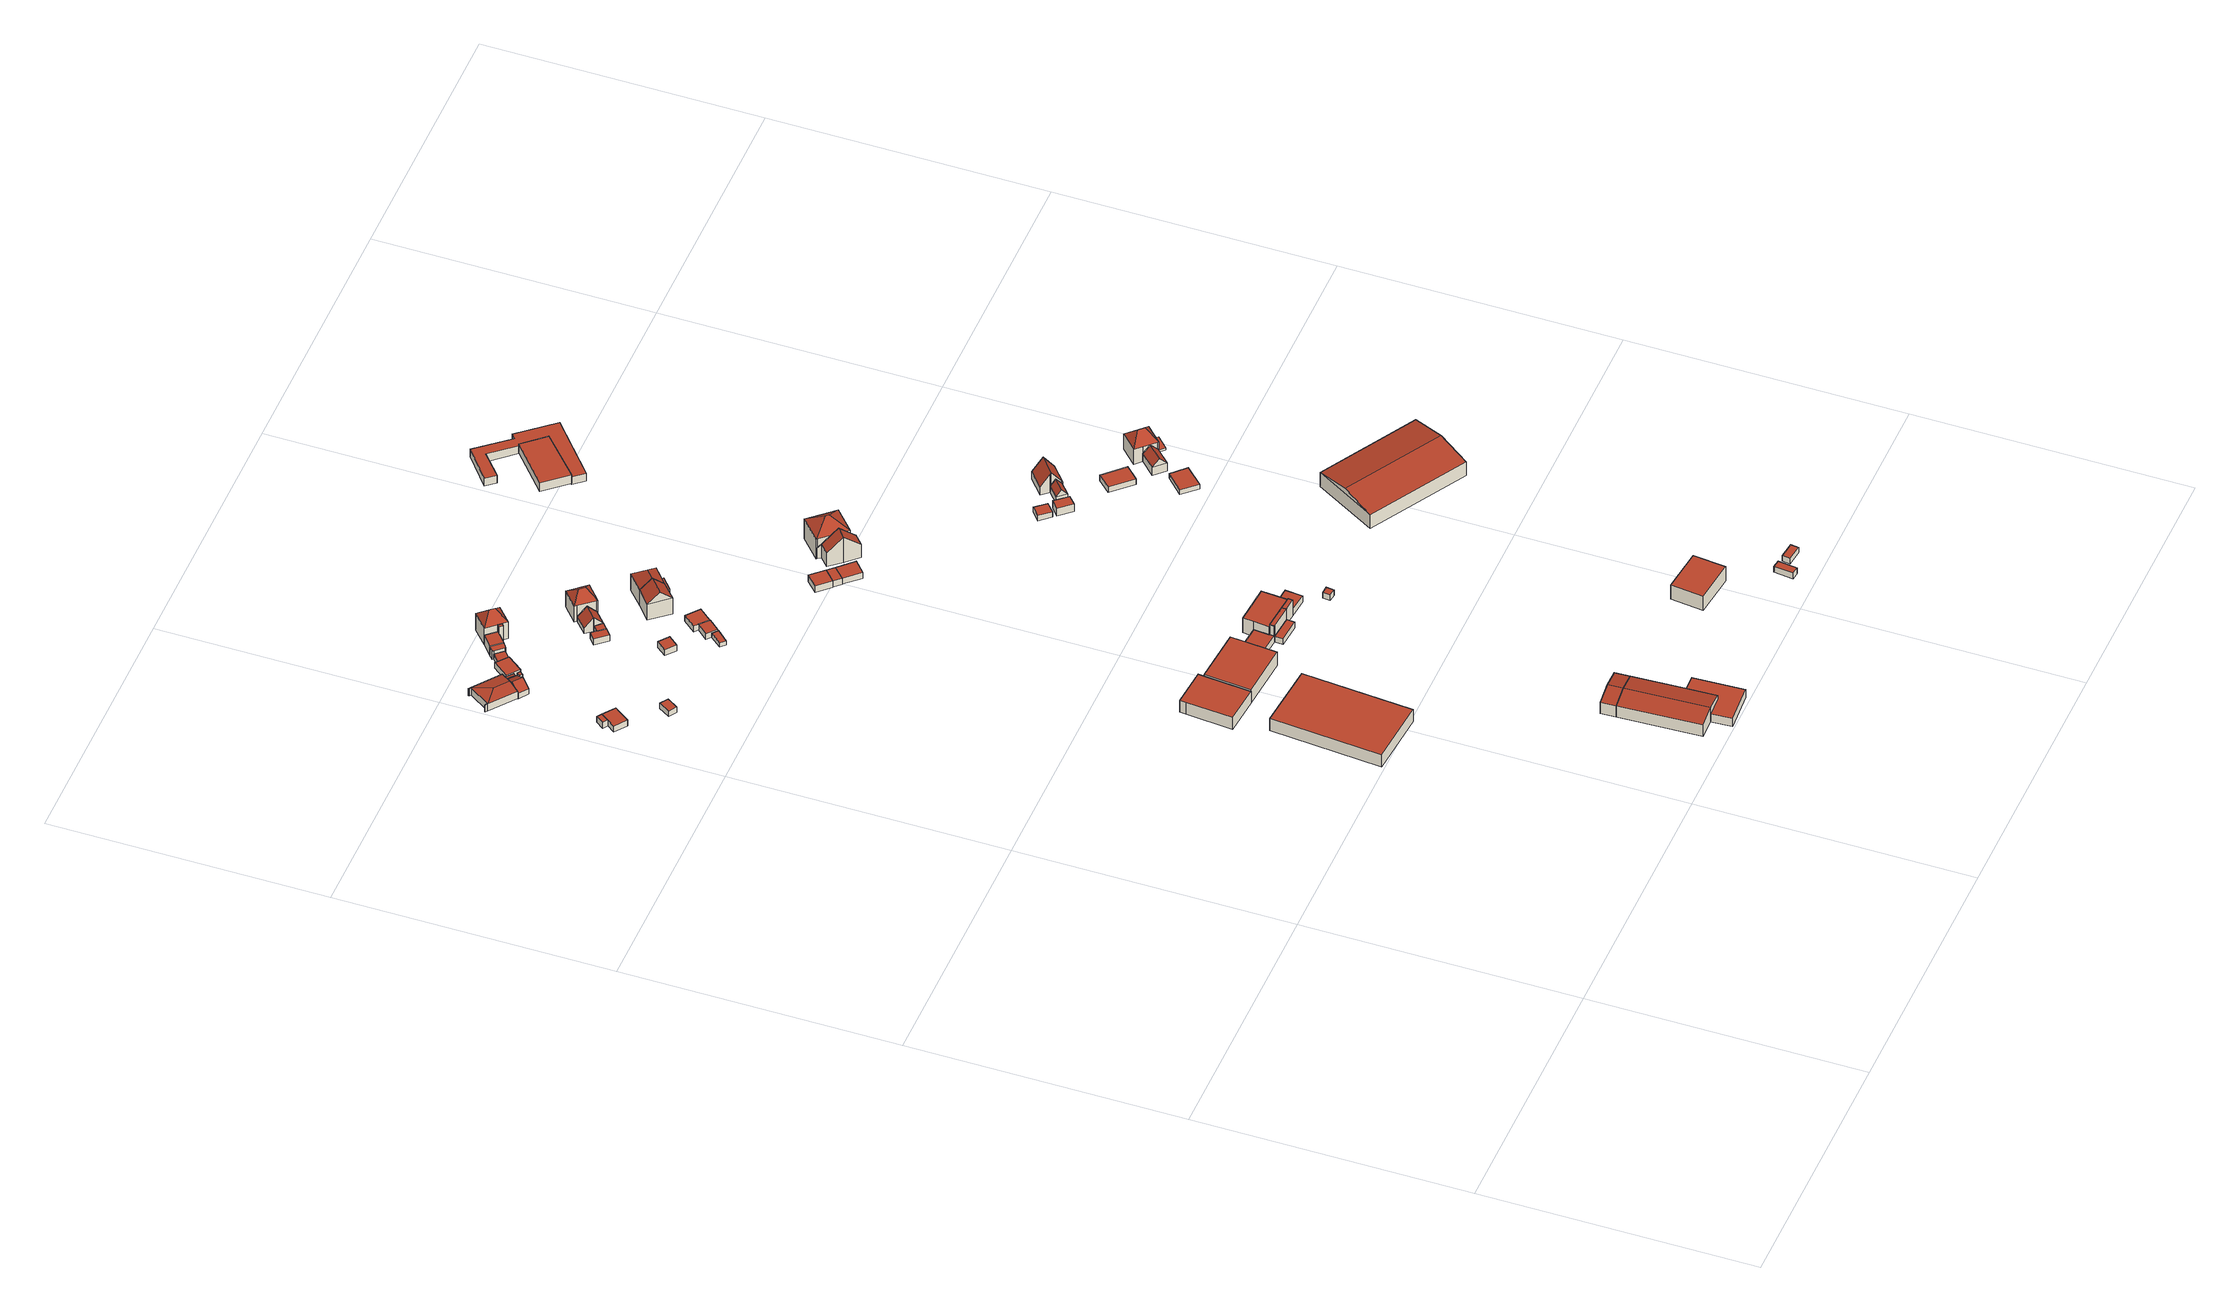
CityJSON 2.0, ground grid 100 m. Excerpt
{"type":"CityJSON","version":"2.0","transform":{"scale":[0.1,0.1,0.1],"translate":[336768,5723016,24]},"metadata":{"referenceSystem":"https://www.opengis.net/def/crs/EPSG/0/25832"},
"CityObjects":{
"building1":{"type":"Building","attributes":{"Geometrietyp2DReferenz":"3000","Gemeindeschluessel":"05170048","function":"51009_1610","roofType":"1000","measuredHeight":2.52},"geometry":[{"type":"Solid","lod":"2","boundaries":[[[[0,1,2,3]],[[4,5,1,0]],[[6,7,5,4]],[[3,2,7,6]],[[4,0,3,6]],[[1,5,7,2]]]],"semantics":{"surfaces":[{"type":"WallSurface"},{"type":"RoofSurface"},{"type":"GroundSurface"}],"values":[[0,0,0,0,1,2]]}}]},
"building2":{"type":"Building","attributes":{"Geometrietyp2DReferenz":"3000","Gemeindeschluessel":"05170048","function":"31001_2723","roofType":"1000","measuredHeight":2.48},"address":[{"country":"Germany","locality":"Wesel","thoroughfareNumber":"22","thoroughfareName":"Willy-Brandt-Straße"}],"geometry":[{"type":"Solid","lod":"2","boundaries":[[[[3,8,9,0]],[[10,11,8,3]],[[12,13,11,10]],[[14,15,13,12]],[[0,9,15,14]],[[12,10,3,0,14]],[[8,11,13,15,9]]]],"semantics":{"surfaces":[{"type":"WallSurface"},{"type":"RoofSurface"},{"type":"GroundSurface"}],"values":[[0,0,0,0,0,1,2]]}}]},
"building3":{"type":"Building","attributes":{"Geometrietyp2DReferenz":"3000","Gemeindeschluessel":"05170048","function":"31001_2723","roofType":"1000","measuredHeight":2.46},"address":[{"country":"Germany","locality":"Wesel","thoroughfareNumber":"22","thoroughfareName":"Willy-Brandt-Straße"}],"geometry":[{"type":"Solid","lod":"2","boundaries":[[[[16,17,18,19]],[[20,21,17,16]],[[22,23,21,20]],[[19,18,23,22]],[[20,16,19,22]],[[17,21,23,18]]]],"semantics":{"surfaces":[{"type":"WallSurface"},{"type":"RoofSurface"},{"type":"GroundSurface"}],"values":[[0,0,0,0,1,2]]}}]},
"building4":{"type":"Building","attributes":{"Geometrietyp2DReferenz":"3000","Gemeindeschluessel":"05170048","function":"31001_2010","roofType":"5000","measuredHeight":4.01},"geometry":[{"type":"Solid","lod":"2","boundaries":[[[[24,25,26,27]],[[28,29,25,24]],[[30,31,29,28]],[[32,33,31,30]],[[34,35,33,32]],[[36,37,35,34]],[[38,39,37,36]],[[40,41,39,38]],[[42,43,41,40]],[[44,45,43,42]],[[46,47,45,44]],[[48,49,47,46]],[[27,26,49,48]],[[36,34,32,30,28,50]],[[28,24,27,48,46,44,42,40,50]],[[40,38,36,50]],[[25,29,31,33,35,37,39,41,43,45,47,49,26]]]],"semantics":{"surfaces":[{"type":"WallSurface"},{"type":"RoofSurface"},{"type":"GroundSurface"}],"values":[[0,0,0,0,0,0,0,0,0,0,0,0,0,1,1,1,2]]}}]},
"building5":{"type":"Building","attributes":{"Geometrietyp2DReferenz":"3000","Gemeindeschluessel":"05170048","function":"31001_2100","roofType":"1000","measuredHeight":5.4},"address":[{"country":"Germany","locality":"Wesel","thoroughfareNumber":"10","thoroughfareName":"Emmelsumer Straße"}],"geometry":[{"type":"Solid","lod":"2","boundaries":[[[[51,52,53,54]],[[55,56,52,51]],[[57,58,56,55]],[[54,53,58,57]],[[55,51,54,57]],[[52,56,58,53]]]],"semantics":{"surfaces":[{"type":"WallSurface"},{"type":"RoofSurface"},{"type":"GroundSurface"}],"values":[[0,0,0,0,1,2]]}}]},
"building6":{"type":"Building","attributes":{"Gemeindeschluessel":"05170048","Geometrietyp2DReferenz":"3000","function":"31001_2100"},"address":[{"country":"Germany","locality":"Wesel","thoroughfareNumber":"18","thoroughfareName":"Willy-Brandt-Straße"}],"children":["building6-1","building6-2"]},
"building6-1":{"type":"BuildingPart","attributes":{"roofType":"3100","measuredHeight":4.44},"parents":["building6"],"geometry":[{"type":"Solid","lod":"2","boundaries":[[[[59,60,61,62]],[[63,64,60,59]],[[65,66,64,63]],[[67,68,66,65]],[[69,70,68,67]],[[71,72,70,69]],[[73,74,75,76]],[[77,78,74,73]],[[79,80,78,77]],[[62,61,80,79]],[[59,62,79,77,63]],[[73,76,71,69,67,65,63,77]],[[60,64,66,68,70,72,75,74,78,80,61]],[[71,76,75,72]]]],"semantics":{"surfaces":[{"type":"WallSurface"},{"type":"RoofSurface"},{"type":"GroundSurface"},{"type":"ClosureSurface"}],"values":[[0,0,0,0,0,0,0,0,0,0,1,1,2,3]]}}]},
"building6-2":{"type":"BuildingPart","attributes":{"roofType":"1000","measuredHeight":3.75},"address":[{"country":"Germany","locality":"Wesel","thoroughfareNumber":"18","thoroughfareName":"Willy-Brandt-Straße"}],"parents":["building6"],"geometry":[{"type":"MultiSurface","lod":"2","boundaries":[[[81,75,74,82]],[[83,84,72,85]],[[86,87,84,83]],[[82,74,87,86]],[[83,85,81,82,86]],[[75,72,84,87,74]],[[81,85,71,76]],[[76,71,72,75]]],"semantics":{"surfaces":[{"type":"WallSurface"},{"type":"RoofSurface"},{"type":"GroundSurface"},{"type":"ClosureSurface"}],"values":[0,0,0,0,1,2,0,3]}}]},
"building7":{"type":"Building","attributes":{"Geometrietyp2DReferenz":"3000","Gemeindeschluessel":"05170048","function":"31001_2100","roofType":"1000","measuredHeight":2.7},"address":[{"country":"Germany","locality":"Wesel","thoroughfareNumber":"18","thoroughfareName":"Willy-Brandt-Straße"}],"geometry":[{"type":"Solid","lod":"2","boundaries":[[[[88,89,90,91]],[[92,68,89,88]],[[93,66,68,92]],[[91,90,66,93]],[[92,88,91,93]],[[89,68,66,90]]]],"semantics":{"surfaces":[{"type":"WallSurface"},{"type":"RoofSurface"},{"type":"GroundSurface"}],"values":[[0,0,0,0,1,2]]}}]},
"building8":{"type":"Building","attributes":{"Geometrietyp2DReferenz":"3000","Gemeindeschluessel":"05170048","function":"31001_2131","roofType":"1000","measuredHeight":5.22},"address":[{"country":"Germany","locality":"Wesel","thoroughfareNumber":"6","thoroughfareName":"Emmelsumer Straße"}],"geometry":[{"type":"Solid","lod":"2","boundaries":[[[[94,95,96,97]],[[98,99,95,94]],[[100,101,99,98]],[[102,103,101,100]],[[104,105,103,102]],[[97,96,105,104]],[[102,100,98,94,97,104]],[[95,99,101,103,105,96]]]],"semantics":{"surfaces":[{"type":"WallSurface"},{"type":"RoofSurface"},{"type":"GroundSurface"}],"values":[[0,0,0,0,0,0,1,2]]}}]},
"building9":{"type":"Building","attributes":{"Geometrietyp2DReferenz":"3000","Gemeindeschluessel":"05170048","function":"31001_2463","roofType":"1000","measuredHeight":2.33},"address":[{"country":"Germany","locality":"Wesel","thoroughfareNumber":"18","thoroughfareName":"Willy-Brandt-Straße"}],"geometry":[{"type":"Solid","lod":"2","boundaries":[[[[106,107,108,109]],[[110,111,107,106]],[[112,113,111,110]],[[114,115,113,112]],[[116,117,115,114]],[[109,108,117,116]],[[114,112,110,106,109,116]],[[107,111,113,115,117,108]]]],"semantics":{"surfaces":[{"type":"WallSurface"},{"type":"RoofSurface"},{"type":"GroundSurface"}],"values":[[0,0,0,0,0,0,1,2]]}}]},
"building10":{"type":"Building","attributes":{"Geometrietyp2DReferenz":"3000","Gemeindeschluessel":"05170048","function":"31001_2723","roofType":"1000","measuredHeight":2.29},"address":[{"country":"Germany","locality":"Wesel","thoroughfareNumber":"18","thoroughfareName":"Willy-Brandt-Straße"}],"geometry":[{"type":"Solid","lod":"2","boundaries":[[[[109,118,119,120]],[[116,121,118,109]],[[122,123,121,116]],[[124,125,123,122]],[[120,119,125,124]],[[122,116,109,120,124]],[[118,121,123,125,119]]]],"semantics":{"surfaces":[{"type":"WallSurface"},{"type":"RoofSurface"},{"type":"GroundSurface"}],"values":[[0,0,0,0,0,1,2]]}}]},
"building11":{"type":"Building","attributes":{"Geometrietyp2DReferenz":"3000","Gemeindeschluessel":"05170048","function":"31001_2100","roofType":"3100","measuredHeight":6.35},"address":[{"country":"Germany","locality":"Wesel","thoroughfareNumber":"1","thoroughfareName":"Im Großen Feld"}],"geometry":[{"type":"Solid","lod":"2","boundaries":[[[[126,127,128,129]],[[130,131,127,126]],[[132,133,131,130]],[[134,135,133,132]],[[136,137,135,134]],[[138,139,137,136]],[[140,141,139,138]],[[129,128,141,140]],[[129,140,138,136,126]],[[134,132,130,126,136]],[[127,131,133,135,137,139,141,128]]]],"semantics":{"surfaces":[{"type":"WallSurface"},{"type":"RoofSurface"},{"type":"GroundSurface"}],"values":[[0,0,0,0,0,0,0,0,1,1,2]]}}]},
"building12":{"type":"Building","attributes":{"Geometrietyp2DReferenz":"3000","Gemeindeschluessel":"05170048","function":"31001_1010","roofType":"2100","measuredHeight":4.09},"address":[{"country":"Germany","locality":"Wesel","thoroughfareNumber":"18","thoroughfareName":"Willy-Brandt-Straße"}],"geometry":[{"type":"Solid","lod":"2","boundaries":[[[[142,143,123,144]],[[145,146,143,142]],[[147,148,146,145]],[[149,150,148,147]],[[151,125,150,149]],[[144,123,125,151]],[[149,147,145,142,144,151]],[[143,146,148,150,125,123]]]],"semantics":{"surfaces":[{"type":"WallSurface"},{"type":"RoofSurface"},{"type":"GroundSurface"}],"values":[[0,0,0,0,0,0,1,2]]}}]},
"building13":{"type":"Building","attributes":{"Geometrietyp2DReferenz":"3000","Gemeindeschluessel":"05170048","function":"31001_2100","roofType":"1000","measuredHeight":3.55},"address":[{"country":"Germany","locality":"Wesel","thoroughfareNumber":"1","thoroughfareName":"Im Großen Feld"}],"geometry":[{"type":"Solid","lod":"2","boundaries":[[[[152,153,154,155]],[[156,157,153,152]],[[158,159,157,156]],[[160,161,159,158]],[[162,163,161,160]],[[155,154,163,162]],[[160,158,156,152,155,162]],[[153,157,159,161,163,154]]]],"semantics":{"surfaces":[{"type":"WallSurface"},{"type":"RoofSurface"},{"type":"GroundSurface"}],"values":[[0,0,0,0,0,0,1,2]]}}]},
"building14":{"type":"Building","attributes":{"Geometrietyp2DReferenz":"3000","Gemeindeschluessel":"05170048","function":"51009_1610","roofType":"3100","measuredHeight":6.31},"geometry":[{"type":"Solid","lod":"2","boundaries":[[[[138,139,164,165]],[[134,135,139,138]],[[166,167,135,134]],[[165,164,167,166]],[[138,136,134]],[[166,168,165]],[[165,168,136,138]],[[134,136,168,166]],[[139,135,167,164]]]],"semantics":{"surfaces":[{"type":"WallSurface"},{"type":"RoofSurface"},{"type":"GroundSurface"}],"values":[[0,0,0,0,0,0,1,1,2]]}}]},
"building15":{"type":"Building","attributes":{"Geometrietyp2DReferenz":"3000","Gemeindeschluessel":"05170048","function":"31001_1010","roofType":"1000","measuredHeight":4.17},"address":[{"country":"Germany","locality":"Wesel","thoroughfareNumber":"18","thoroughfareName":"Willy-Brandt-Straße"}],"geometry":[{"type":"Solid","lod":"2","boundaries":[[[[169,170,171,172]],[[173,174,170,169]],[[175,148,174,173]],[[176,146,148,175]],[[172,171,146,176]],[[175,173,169,172,176]],[[170,174,148,146,171]]]],"semantics":{"surfaces":[{"type":"WallSurface"},{"type":"RoofSurface"},{"type":"GroundSurface"}],"values":[[0,0,0,0,0,1,2]]}}]},
"building16":{"type":"Building","attributes":{"Geometrietyp2DReferenz":"3000","Gemeindeschluessel":"05170048","function":"31001_2143","roofType":"1000","measuredHeight":5.94},"address":[{"country":"Germany","locality":"Wesel","thoroughfareNumber":"6","thoroughfareName":"Emmelsumer Straße"}],"geometry":[{"type":"Solid","lod":"2","boundaries":[[[[177,178,101,179]],[[180,181,178,177]],[[182,183,181,180]],[[184,185,183,182]],[[186,103,185,184]],[[179,101,103,186]],[[184,182,180,177,179,186]],[[178,181,183,185,103,101]]]],"semantics":{"surfaces":[{"type":"WallSurface"},{"type":"RoofSurface"},{"type":"GroundSurface"}],"values":[[0,0,0,0,0,0,1,2]]}}]},
"building17":{"type":"Building","attributes":{"Geometrietyp2DReferenz":"3000","Gemeindeschluessel":"05170048","function":"51009_1610","roofType":"1000","measuredHeight":7.33},"geometry":[{"type":"Solid","lod":"2","boundaries":[[[[187,188,189,190]],[[191,174,188,187]],[[192,170,174,191]],[[190,189,170,192]],[[191,187,190,192]],[[188,174,170,189]]]],"semantics":{"surfaces":[{"type":"WallSurface"},{"type":"RoofSurface"},{"type":"GroundSurface"}],"values":[[0,0,0,0,1,2]]}}]},
"building18":{"type":"Building","attributes":{"Geometrietyp2DReferenz":"3000","Gemeindeschluessel":"05170048","function":"51009_1610","roofType":"1000","measuredHeight":2.62},"geometry":[{"type":"Solid","lod":"2","boundaries":[[[[193,194,195,196]],[[197,198,194,193]],[[199,200,198,197]],[[196,195,200,199]],[[197,193,196,199]],[[194,198,200,195]]]],"semantics":{"surfaces":[{"type":"WallSurface"},{"type":"RoofSurface"},{"type":"GroundSurface"}],"values":[[0,0,0,0,1,2]]}}]},
"building19":{"type":"Building","attributes":{"Geometrietyp2DReferenz":"3000","Gemeindeschluessel":"05170048","function":"31001_1010","roofType":"3200","measuredHeight":11.08},"address":[{"country":"Germany","locality":"Wesel","thoroughfareNumber":"18","thoroughfareName":"Willy-Brandt-Straße"}],"geometry":[{"type":"Solid","lod":"2","boundaries":[[[[201,170,189,202]],[[203,171,170,201]],[[204,205,171,203]],[[206,207,205,204]],[[208,209,207,206]],[[202,189,209,208]],[[210,206,204,211]],[[204,203,211]],[[211,203,201,202,208,210]],[[208,206,210]],[[170,171,205,207,209,189]]]],"semantics":{"surfaces":[{"type":"WallSurface"},{"type":"RoofSurface"},{"type":"GroundSurface"}],"values":[[0,0,0,0,0,0,1,1,1,1,2]]}}]},
"building20":{"type":"Building","attributes":{"Geometrietyp2DReferenz":"3000","Gemeindeschluessel":"05170048","function":"31001_2463","roofType":"1000","measuredHeight":2.71},"address":[{"country":"Germany","locality":"Wesel","thoroughfareNumber":"22","thoroughfareName":"Willy-Brandt-Straße"}],"geometry":[{"type":"Solid","lod":"2","boundaries":[[[[212,213,214,215]],[[216,217,213,212]],[[218,219,217,216]],[[220,221,219,218]],[[222,223,221,220]],[[215,214,223,222]],[[220,218,216,212,215,222]],[[213,217,219,221,223,214]]]],"semantics":{"surfaces":[{"type":"WallSurface"},{"type":"RoofSurface"},{"type":"GroundSurface"}],"values":[[0,0,0,0,0,0,1,2]]}}]},
"building21":{"type":"Building","attributes":{"Geometrietyp2DReferenz":"3000","Gemeindeschluessel":"05170048","function":"31001_2723","roofType":"1000","measuredHeight":1.95},"address":[{"country":"Germany","locality":"Wesel","thoroughfareNumber":"24","thoroughfareName":"Willy-Brandt-Straße"}],"geometry":[{"type":"Solid","lod":"2","boundaries":[[[[224,225,226,227]],[[228,229,225,224]],[[230,231,229,228]],[[227,226,231,230]],[[228,224,227,230]],[[225,229,231,226]]]],"semantics":{"surfaces":[{"type":"WallSurface"},{"type":"RoofSurface"},{"type":"GroundSurface"}],"values":[[0,0,0,0,1,2]]}}]},
"building22":{"type":"Building","attributes":{"Geometrietyp2DReferenz":"3000","Gemeindeschluessel":"05170048","function":"31001_2723","roofType":"1000","measuredHeight":2.6},"address":[{"country":"Germany","locality":"Wesel","thoroughfareNumber":"22","thoroughfareName":"Willy-Brandt-Straße"}],"geometry":[{"type":"Solid","lod":"2","boundaries":[[[[212,232,233,234]],[[215,235,232,212]],[[222,236,235,215]],[[237,238,236,222]],[[234,233,238,237]],[[222,215,212,234,237]],[[232,235,236,238,233]]]],"semantics":{"surfaces":[{"type":"WallSurface"},{"type":"RoofSurface"},{"type":"GroundSurface"}],"values":[[0,0,0,0,0,1,2]]}}]},
"building23":{"type":"Building","attributes":{"Geometrietyp2DReferenz":"3000","Gemeindeschluessel":"05170048","function":"31001_2463","roofType":"1000","measuredHeight":2.49},"address":[{"country":"Germany","locality":"Wesel","thoroughfareNumber":"24","thoroughfareName":"Willy-Brandt-Straße"}],"geometry":[{"type":"Solid","lod":"2","boundaries":[[[[239,240,241,242]],[[243,244,240,239]],[[245,246,244,243]],[[247,248,246,245]],[[249,250,248,247]],[[242,241,250,249]],[[247,245,243,239,242,249]],[[240,244,246,248,250,241]]]],"semantics":{"surfaces":[{"type":"WallSurface"},{"type":"RoofSurface"},{"type":"GroundSurface"}],"values":[[0,0,0,0,0,0,1,2]]}}]},
"building24":{"type":"Building","attributes":{"Geometrietyp2DReferenz":"3000","Gemeindeschluessel":"05170048","function":"31001_2723","roofType":"3100","measuredHeight":5.91},"address":[{"country":"Germany","locality":"Wesel","thoroughfareNumber":"22","thoroughfareName":"Willy-Brandt-Straße"}],"geometry":[{"type":"Solid","lod":"2","boundaries":[[[[251,252,253,234]],[[254,255,252,251]],[[256,257,255,254]],[[258,259,257,256]],[[260,261,259,258]],[[262,263,261,260]],[[234,253,263,262]],[[251,234,262,260,254]],[[258,256,254,260]],[[252,255,257,259,261,263,253]]]],"semantics":{"surfaces":[{"type":"WallSurface"},{"type":"RoofSurface"},{"type":"GroundSurface"}],"values":[[0,0,0,0,0,0,0,1,1,2]]}}]},
"building25":{"type":"Building","attributes":{"Geometrietyp2DReferenz":"3000","Gemeindeschluessel":"05170048","function":"31001_2020","roofType":"1000","measuredHeight":2.88},"address":[{"country":"Germany","locality":"Wesel","thoroughfareNumber":"6","thoroughfareName":"Emmelsumer Straße"}],"geometry":[{"type":"Solid","lod":"2","boundaries":[[[[264,265,181,266]],[[267,268,265,264]],[[269,270,268,267]],[[271,272,270,269]],[[273,183,272,271]],[[266,181,183,273]],[[271,269,267,264,266,273]],[[265,268,270,272,183,181]]]],"semantics":{"surfaces":[{"type":"WallSurface"},{"type":"RoofSurface"},{"type":"GroundSurface"}],"values":[[0,0,0,0,0,0,1,2]]}}]},
"building26":{"type":"Building","attributes":{"Geometrietyp2DReferenz":"3000","Gemeindeschluessel":"05170048","function":"31001_2463","roofType":"1000","measuredHeight":2.52},"address":[{"country":"Germany","locality":"Wesel","thoroughfareNumber":"24","thoroughfareName":"Willy-Brandt-Straße"}],"geometry":[{"type":"Solid","lod":"2","boundaries":[[[[274,275,276,277]],[[278,279,275,274]],[[239,280,279,278]],[[242,281,280,239]],[[249,282,281,242]],[[277,276,282,249]],[[242,239,278,274,277,249]],[[275,279,280,281,282,276]]]],"semantics":{"surfaces":[{"type":"WallSurface"},{"type":"RoofSurface"},{"type":"GroundSurface"}],"values":[[0,0,0,0,0,0,1,2]]}}]},
"building27":{"type":"Building","attributes":{"Geometrietyp2DReferenz":"3000","Gemeindeschluessel":"05170048","function":"31001_1010","roofType":"3200","measuredHeight":10.15},"address":[{"country":"Germany","locality":"Wesel","thoroughfareNumber":"22","thoroughfareName":"Willy-Brandt-Straße"}],"geometry":[{"type":"Solid","lod":"2","boundaries":[[[[283,284,285,286]],[[287,288,284,283]],[[289,290,288,287]],[[291,292,290,289]],[[293,294,292,291]],[[286,285,294,293]],[[295,293,291,296]],[[291,289,296]],[[296,289,287,283,286,295]],[[286,293,295]],[[284,288,290,292,294,285]]]],"semantics":{"surfaces":[{"type":"WallSurface"},{"type":"RoofSurface"},{"type":"GroundSurface"}],"values":[[0,0,0,0,0,0,1,1,1,1,2]]}}]},
"building28":{"type":"Building","attributes":{"Geometrietyp2DReferenz":"3000","Gemeindeschluessel":"05170048","function":"31001_2723","roofType":"3100","measuredHeight":10.89},"address":[{"country":"Germany","locality":"Wesel","thoroughfareNumber":"24","thoroughfareName":"Willy-Brandt-Straße"}],"geometry":[{"type":"Solid","lod":"2","boundaries":[[[[297,298,299,300]],[[301,302,298,297]],[[303,304,302,301]],[[300,299,304,303]],[[297,305,301]],[[303,306,300]],[[300,306,305,297]],[[301,305,306,303]],[[298,302,304,299]]]],"semantics":{"surfaces":[{"type":"WallSurface"},{"type":"RoofSurface"},{"type":"GroundSurface"}],"values":[[0,0,0,0,0,0,1,1,2]]}}]},
"building29":{"type":"Building","attributes":{"Geometrietyp2DReferenz":"3000","Gemeindeschluessel":"05170048","function":"51009_1610","roofType":"1000","measuredHeight":2.68},"geometry":[{"type":"Solid","lod":"2","boundaries":[[[[307,308,309,310]],[[311,312,308,307]],[[313,314,312,311]],[[310,309,314,313]],[[311,307,310,313]],[[308,312,314,309]]]],"semantics":{"surfaces":[{"type":"WallSurface"},{"type":"RoofSurface"},{"type":"GroundSurface"}],"values":[[0,0,0,0,1,2]]}}]},
"building30":{"type":"Building","attributes":{"Gemeindeschluessel":"05170048","Geometrietyp2DReferenz":"3000","function":"31001_1130"},"address":[{"country":"Germany","locality":"Wesel","thoroughfareNumber":"6","thoroughfareName":"Emmelsumer Straße"}],"children":["building30-1","building30-2","building30-3","building30-4"]},
"building30-1":{"type":"BuildingPart","attributes":{"roofType":"1000","measuredHeight":6.54},"parents":["building30"],"geometry":[{"type":"MultiSurface","lod":"2","boundaries":[[[315,316,317,318]],[[319,320,316,315]],[[321,322,320,319]],[[323,324,322,321]],[[325,326,324,323]],[[327,328,326,325]],[[329,330,328,327]],[[325,323,321,319,315,318,331,332,329,327]],[[333,334,317,316,320,322,324,326,328,330]],[[335,336,333,330]],[[329,332,336,335]],[[332,331,334,333]],[[337,270,317,334]],[[331,318,270,337]]],"semantics":{"surfaces":[{"type":"WallSurface"},{"type":"RoofSurface"},{"type":"GroundSurface"},{"type":"ClosureSurface"}],"values":[0,0,0,0,0,0,0,1,2,0,3,3,0,3]}}]},
"building30-2":{"type":"BuildingPart","attributes":{"roofType":"1000","measuredHeight":6.98},"address":[{"country":"Germany","locality":"Wesel","thoroughfareNumber":"6","thoroughfareName":"Emmelsumer Straße"}],"parents":["building30"],"geometry":[{"type":"MultiSurface","lod":"2","boundaries":[[[338,272,339,340]],[[341,270,272,338]],[[340,342,341,338]],[[337,339,272,270]],[[341,342,331,318]],[[337,270,318,331]],[[340,339,337,342]]],"semantics":{"surfaces":[{"type":"WallSurface"},{"type":"RoofSurface"},{"type":"GroundSurface"},{"type":"ClosureSurface"}],"values":[0,0,1,2,0,3,3]}}]},
"building30-3":{"type":"BuildingPart","attributes":{"roofType":"1000","measuredHeight":6.99},"address":[{"country":"Germany","locality":"Wesel","thoroughfareNumber":"6","thoroughfareName":"Emmelsumer Straße"}],"parents":["building30"],"geometry":[{"type":"MultiSurface","lod":"2","boundaries":[[[343,344,335,345]],[[346,347,344,343]],[[345,348,346,343]],[[336,335,344,347]],[[348,336,347,346]],[[348,345,329,332]],[[335,336,332,329]]],"semantics":{"surfaces":[{"type":"WallSurface"},{"type":"RoofSurface"},{"type":"GroundSurface"},{"type":"ClosureSurface"}],"values":[0,0,1,2,3,0,3]}}]},
"building30-4":{"type":"BuildingPart","attributes":{"roofType":"1000","measuredHeight":7.09},"address":[{"country":"Germany","locality":"Wesel","thoroughfareNumber":"6","thoroughfareName":"Emmelsumer Straße"}],"parents":["building30"],"geometry":[{"type":"MultiSurface","lod":"2","boundaries":[[[340,349,350,346]],[[348,342,340,346]],[[334,333,350,349]],[[339,337,334,349]],[[340,342,337,339]],[[342,348,332,331]],[[331,332,333,334]],[[336,347,350,333]],[[348,346,347,336]]],"semantics":{"surfaces":[{"type":"WallSurface"},{"type":"RoofSurface"},{"type":"GroundSurface"},{"type":"ClosureSurface"}],"values":[0,1,2,0,3,0,3,0,3]}}]},
"building31":{"type":"Building","attributes":{"Geometrietyp2DReferenz":"3000","Gemeindeschluessel":"05170048","function":"31001_1010","roofType":"5000","measuredHeight":10.84},"address":[{"country":"Germany","locality":"Wesel","thoroughfareNumber":"24","thoroughfareName":"Willy-Brandt-Straße"}],"geometry":[{"type":"Solid","lod":"2","boundaries":[[[[305,351,352,301]],[[297,353,351,305]],[[354,355,353,297]],[[356,357,355,354]],[[358,359,357,356]],[[301,352,359,358]],[[305,301,358,356,360]],[[356,354,360]],[[354,297,305,360]],[[351,353,355,357,359,352]]]],"semantics":{"surfaces":[{"type":"WallSurface"},{"type":"RoofSurface"},{"type":"GroundSurface"}],"values":[[0,0,0,0,0,0,1,1,1,2]]}}]},
"building32":{"type":"Building","attributes":{"Geometrietyp2DReferenz":"3000","Gemeindeschluessel":"05170048","function":"31001_1010","roofType":"1000","measuredHeight":3.86},"address":[{"country":"Germany","locality":"Wesel","thoroughfareNumber":"24","thoroughfareName":"Willy-Brandt-Straße"}],"geometry":[{"type":"Solid","lod":"2","boundaries":[[[[361,362,363,364]],[[365,366,362,361]],[[367,302,366,365]],[[364,363,302,367]],[[365,361,364,367]],[[362,366,302,363]]]],"semantics":{"surfaces":[{"type":"WallSurface"},{"type":"RoofSurface"},{"type":"GroundSurface"}],"values":[[0,0,0,0,1,2]]}}]},
"building33":{"type":"Building","attributes":{"Geometrietyp2DReferenz":"3000","Gemeindeschluessel":"05170048","function":"31001_2463","roofType":"1000","measuredHeight":2.83},"address":[{"country":"Germany","locality":"Wesel","thoroughfareNumber":"6","thoroughfareName":"Emmelsumer Straße"}],"geometry":[{"type":"Solid","lod":"2","boundaries":[[[[368,369,335,370]],[[371,372,369,368]],[[373,374,372,371]],[[375,376,374,373]],[[377,344,376,375]],[[370,335,344,377]],[[375,373,371,368,370,377]],[[369,372,374,376,344,335]]]],"semantics":{"surfaces":[{"type":"WallSurface"},{"type":"RoofSurface"},{"type":"GroundSurface"}],"values":[[0,0,0,0,0,0,1,2]]}}]},
"building34":{"type":"Building","attributes":{"Geometrietyp2DReferenz":"3000","Gemeindeschluessel":"05170048","function":"31001_1000","roofType":"1000","measuredHeight":2.98},"address":[{"country":"Germany","locality":"Wesel","thoroughfareNumber":"30","thoroughfareName":"Willy-Brandt-Straße"}],"geometry":[{"type":"Solid","lod":"2","boundaries":[[[[378,379,380,381]],[[382,383,379,378]],[[384,385,383,382]],[[381,380,385,384]],[[382,378,381,384]],[[379,383,385,380]]]],"semantics":{"surfaces":[{"type":"WallSurface"},{"type":"RoofSurface"},{"type":"GroundSurface"}],"values":[[0,0,0,0,1,2]]}}]},
"building35":{"type":"Building","attributes":{"Geometrietyp2DReferenz":"3000","Gemeindeschluessel":"05170048","function":"31001_2463","roofType":"1000","measuredHeight":2.74},"address":[{"country":"Germany","locality":"Wesel","thoroughfareNumber":"30","thoroughfareName":"Willy-Brandt-Straße"}],"geometry":[{"type":"Solid","lod":"2","boundaries":[[[[386,387,388,382]],[[389,390,387,386]],[[384,391,390,389]],[[382,388,391,384]],[[389,386,382,384]],[[387,390,391,388]]]],"semantics":{"surfaces":[{"type":"WallSurface"},{"type":"RoofSurface"},{"type":"GroundSurface"}],"values":[[0,0,0,0,1,2]]}}]},
"building36":{"type":"Building","attributes":{"Geometrietyp2DReferenz":"3000","Gemeindeschluessel":"05170048","function":"31001_2463","roofType":"1000","measuredHeight":2.66},"address":[{"country":"Germany","locality":"Wesel","thoroughfareNumber":"30","thoroughfareName":"Willy-Brandt-Straße"}],"geometry":[{"type":"Solid","lod":"2","boundaries":[[[[392,393,394,386]],[[395,396,393,392]],[[389,397,396,395]],[[386,394,397,389]],[[395,392,386,389]],[[393,396,397,394]]]],"semantics":{"surfaces":[{"type":"WallSurface"},{"type":"RoofSurface"},{"type":"GroundSurface"}],"values":[[0,0,0,0,1,2]]}}]},
"building37":{"type":"Building","attributes":{"Geometrietyp2DReferenz":"3000","Gemeindeschluessel":"05170048","function":"31001_2501","roofType":"1000","measuredHeight":2.42},"address":[{"country":"Germany","locality":"Wesel","thoroughfareNumber":"6","thoroughfareName":"Emmelsumer Straße"}],"geometry":[{"type":"Solid","lod":"2","boundaries":[[[[398,399,400,401]],[[402,403,399,398]],[[404,405,403,402]],[[401,400,405,404]],[[402,398,401,404]],[[399,403,405,400]]]],"semantics":{"surfaces":[{"type":"WallSurface"},{"type":"RoofSurface"},{"type":"GroundSurface"}],"values":[[0,0,0,0,1,2]]}}]},
"building38":{"type":"Building","attributes":{"Geometrietyp2DReferenz":"3000","Gemeindeschluessel":"05170048","function":"31001_1010","roofType":"3100","measuredHeight":11.11},"address":[{"country":"Germany","locality":"Wesel","thoroughfareNumber":"30","thoroughfareName":"Willy-Brandt-Straße"}],"geometry":[{"type":"Solid","lod":"2","boundaries":[[[[406,407,408,409]],[[410,411,407,406]],[[412,413,411,410]],[[414,415,413,412]],[[416,417,415,414]],[[418,419,417,416]],[[420,421,419,418]],[[422,423,421,420]],[[409,408,423,422]],[[406,409,422,420,418,410]],[[416,414,412,410,418]],[[407,411,413,415,417,419,421,423,408]]]],"semantics":{"surfaces":[{"type":"WallSurface"},{"type":"RoofSurface"},{"type":"GroundSurface"}],"values":[[0,0,0,0,0,0,0,0,0,1,1,2]]}}]},
"building39":{"type":"Building","attributes":{"Geometrietyp2DReferenz":"3000","Gemeindeschluessel":"05170048","function":"31001_2020","roofType":"1000","measuredHeight":6.25},"address":[{"country":"Germany","locality":"Wesel","thoroughfareNumber":"2","thoroughfareName":"Im Großen Feld"}],"geometry":[{"type":"Solid","lod":"2","boundaries":[[[[424,425,426,427]],[[428,429,425,424]],[[430,431,429,428]],[[427,426,431,430]],[[428,424,427,430]],[[425,429,431,426]]]],"semantics":{"surfaces":[{"type":"WallSurface"},{"type":"RoofSurface"},{"type":"GroundSurface"}],"values":[[0,0,0,0,1,2]]}}]},
"building40":{"type":"Building","attributes":{"Geometrietyp2DReferenz":"3000","Gemeindeschluessel":"05170048","function":"31001_1010","roofType":"3200","measuredHeight":12.92},"address":[{"country":"Germany","locality":"Wesel","thoroughfareNumber":"30","thoroughfareName":"Willy-Brandt-Straße"}],"geometry":[{"type":"Solid","lod":"2","boundaries":[[[[432,433,407,434]],[[435,436,433,432]],[[437,438,436,435]],[[439,413,438,437]],[[434,407,413,439]],[[440,437,435,441]],[[435,432,441]],[[441,432,434,439,440]],[[439,437,440]],[[433,436,438,413,407]]]],"semantics":{"surfaces":[{"type":"WallSurface"},{"type":"RoofSurface"},{"type":"GroundSurface"}],"values":[[0,0,0,0,0,1,1,1,1,2]]}}]},
"building41":{"type":"Building","attributes":{"Geometrietyp2DReferenz":"3000","Gemeindeschluessel":"05170048","function":"31001_2463","roofType":"1000","measuredHeight":2.44},"address":[{"country":"Germany","locality":"Wesel","thoroughfareNumber":"4","thoroughfareName":"Im Großen Feld"}],"geometry":[{"type":"Solid","lod":"2","boundaries":[[[[442,443,444,445]],[[446,447,443,442]],[[448,449,447,446]],[[445,444,449,448]],[[446,442,445,448]],[[443,447,449,444]]]],"semantics":{"surfaces":[{"type":"WallSurface"},{"type":"RoofSurface"},{"type":"GroundSurface"}],"values":[[0,0,0,0,1,2]]}}]},
"building42":{"type":"Building","attributes":{"Geometrietyp2DReferenz":"3000","Gemeindeschluessel":"05170048","function":"31001_2010","roofType":"1000","measuredHeight":2.3},"address":[{"country":"Germany","locality":"Wesel","thoroughfareNumber":"4","thoroughfareName":"Im Großen Feld"}],"geometry":[{"type":"Solid","lod":"2","boundaries":[[[[450,451,452,453]],[[454,455,451,450]],[[456,457,455,454]],[[453,452,457,456]],[[454,450,453,456]],[[451,455,457,452]]]],"semantics":{"surfaces":[{"type":"WallSurface"},{"type":"RoofSurface"},{"type":"GroundSurface"}],"values":[[0,0,0,0,1,2]]}}]},
"building43":{"type":"Building","attributes":{"Geometrietyp2DReferenz":"3000","Gemeindeschluessel":"05170048","function":"51009_1610","roofType":"1000","measuredHeight":2.2},"geometry":[{"type":"Solid","lod":"2","boundaries":[[[[458,459,460,461]],[[462,463,459,458]],[[464,465,463,462]],[[461,460,465,464]],[[462,458,461,464]],[[459,463,465,460]]]],"semantics":{"surfaces":[{"type":"WallSurface"},{"type":"RoofSurface"},{"type":"GroundSurface"}],"values":[[0,0,0,0,1,2]]}}]},
"building44":{"type":"Building","attributes":{"Geometrietyp2DReferenz":"3000","Gemeindeschluessel":"05170048","function":"31001_2723","roofType":"1000","measuredHeight":3.17},"address":[{"country":"Germany","locality":"Wesel","thoroughfareNumber":"36","thoroughfareName":"Willy-Brandt-Straße"}],"geometry":[{"type":"Solid","lod":"2","boundaries":[[[[466,467,468,469]],[[470,471,467,466]],[[472,473,471,470]],[[469,468,473,472]],[[470,466,469,472]],[[467,471,473,468]]]],"semantics":{"surfaces":[{"type":"WallSurface"},{"type":"RoofSurface"},{"type":"GroundSurface"}],"values":[[0,0,0,0,1,2]]}}]},
"building45":{"type":"Building","attributes":{"Geometrietyp2DReferenz":"3000","Gemeindeschluessel":"05170048","function":"31001_1010","roofType":"3100","measuredHeight":5.27},"address":[{"country":"Germany","locality":"Wesel","thoroughfareNumber":"36","thoroughfareName":"Willy-Brandt-Straße"}],"geometry":[{"type":"Solid","lod":"2","boundaries":[[[[474,475,476,477]],[[478,479,475,474]],[[480,481,479,478]],[[477,476,481,480]],[[474,482,478]],[[480,483,477]],[[477,483,482,474]],[[478,482,483,480]],[[475,479,481,476]]]],"semantics":{"surfaces":[{"type":"WallSurface"},{"type":"RoofSurface"},{"type":"GroundSurface"}],"values":[[0,0,0,0,0,0,1,1,2]]}}]},
"building46":{"type":"Building","attributes":{"Geometrietyp2DReferenz":"3000","Gemeindeschluessel":"05170048","function":"51009_1610","roofType":"1000","measuredHeight":3.91},"geometry":[{"type":"Solid","lod":"2","boundaries":[[[[484,485,486,487]],[[488,489,485,484]],[[490,491,489,488]],[[487,486,491,490]],[[488,484,487,490]],[[485,489,491,486]]]],"semantics":{"surfaces":[{"type":"WallSurface"},{"type":"RoofSurface"},{"type":"GroundSurface"}],"values":[[0,0,0,0,1,2]]}}]},
"building47":{"type":"Building","attributes":{"Geometrietyp2DReferenz":"3000","Gemeindeschluessel":"05170048","function":"31001_1010","roofType":"3100","measuredHeight":8.47},"address":[{"country":"Germany","locality":"Wesel","thoroughfareNumber":"36","thoroughfareName":"Willy-Brandt-Straße"}],"geometry":[{"type":"Solid","lod":"2","boundaries":[[[[492,476,493,494]],[[495,496,476,492]],[[497,481,496,495]],[[498,499,481,497]],[[500,501,499,498]],[[502,503,501,500]],[[504,505,503,502]],[[494,493,505,504]],[[492,494,504,502,495]],[[500,498,497,495,502]],[[476,496,481,499,501,503,505,493]]]],"semantics":{"surfaces":[{"type":"WallSurface"},{"type":"RoofSurface"},{"type":"GroundSurface"}],"values":[[0,0,0,0,0,0,0,0,1,1,2]]}}]},
"building48":{"type":"Building","attributes":{"Geometrietyp2DReferenz":"3000","Gemeindeschluessel":"05170048","function":"51009_1610","roofType":"1000","measuredHeight":3.38},"geometry":[{"type":"Solid","lod":"2","boundaries":[[[[506,507,508,509]],[[510,511,507,506]],[[512,513,511,510]],[[514,515,513,512]],[[516,517,515,514]],[[518,519,517,516]],[[520,521,519,518]],[[522,523,521,520]],[[524,525,523,522]],[[526,527,525,524]],[[509,508,527,526]],[[524,522,520,518,516,514,512,510,506,509,526]],[[507,511,513,515,517,519,521,523,525,527,508]]]],"semantics":{"surfaces":[{"type":"WallSurface"},{"type":"RoofSurface"},{"type":"GroundSurface"}],"values":[[0,0,0,0,0,0,0,0,0,0,0,1,2]]}}]},
"building49":{"type":"Building","attributes":{"Geometrietyp2DReferenz":"3000","Gemeindeschluessel":"05170048","function":"31001_2723","roofType":"1000","measuredHeight":2.53},"address":[{"country":"Germany","locality":"Wesel","thoroughfareNumber":"40","thoroughfareName":"Willy-Brandt-Straße"}],"geometry":[{"type":"Solid","lod":"2","boundaries":[[[[528,529,530,531]],[[532,533,529,528]],[[534,535,533,532]],[[531,530,535,534]],[[532,528,531,534]],[[529,533,535,530]]]],"semantics":{"surfaces":[{"type":"WallSurface"},{"type":"RoofSurface"},{"type":"GroundSurface"}],"values":[[0,0,0,0,1,2]]}}]},
"building50":{"type":"Building","attributes":{"Geometrietyp2DReferenz":"3000","Gemeindeschluessel":"05170048","function":"31001_2723","roofType":"1000","measuredHeight":1.96},"geometry":[{"type":"Solid","lod":"2","boundaries":[[[[536,537,538,539]],[[540,541,537,536]],[[542,543,541,540]],[[539,538,543,542]],[[540,536,539,542]],[[537,541,543,538]]]],"semantics":{"surfaces":[{"type":"WallSurface"},{"type":"RoofSurface"},{"type":"GroundSurface"}],"values":[[0,0,0,0,1,2]]}}]},
"building51":{"type":"Building","attributes":{"Geometrietyp2DReferenz":"3000","Gemeindeschluessel":"05170048","function":"31001_2464","roofType":"3100","measuredHeight":8.46},"address":[{"country":"Germany","locality":"Wesel","thoroughfareNumber":"2","thoroughfareName":"Emmelsumer Straße"}],"geometry":[{"type":"Solid","lod":"2","boundaries":[[[[544,545,546,547]],[[548,549,545,544]],[[550,551,549,548]],[[547,546,551,550]],[[544,552,548]],[[550,553,547]],[[547,553,552,544]],[[548,552,553,550]],[[545,549,551,546]]]],"semantics":{"surfaces":[{"type":"WallSurface"},{"type":"RoofSurface"},{"type":"GroundSurface"}],"values":[[0,0,0,0,0,0,1,1,2]]}}]},
"building52":{"type":"Building","attributes":{"Geometrietyp2DReferenz":"3000","Gemeindeschluessel":"05170048","function":"31001_2723","roofType":"3100","measuredHeight":6.26},"address":[{"country":"Germany","locality":"Wesel","thoroughfareNumber":"40","thoroughfareName":"Willy-Brandt-Straße"}],"geometry":[{"type":"Solid","lod":"2","boundaries":[[[[554,555,556,557]],[[558,559,555,554]],[[560,561,559,558]],[[557,556,561,560]],[[554,562,558]],[[560,563,557]],[[557,563,562,554]],[[558,562,563,560]],[[555,559,561,556]]]],"semantics":{"surfaces":[{"type":"WallSurface"},{"type":"RoofSurface"},{"type":"GroundSurface"}],"values":[[0,0,0,0,0,0,1,1,2]]}}]},
"building53":{"type":"Building","attributes":{"Geometrietyp2DReferenz":"3000","Gemeindeschluessel":"05170048","function":"31001_1010","roofType":"3200","measuredHeight":10.35},"address":[{"country":"Germany","locality":"Wesel","thoroughfareNumber":"40","thoroughfareName":"Willy-Brandt-Straße"}],"geometry":[{"type":"Solid","lod":"2","boundaries":[[[[564,565,566,567]],[[568,569,565,564]],[[570,571,569,568]],[[572,573,571,570]],[[574,575,573,572]],[[567,566,575,574]],[[576,570,568,577]],[[568,564,577]],[[577,564,567,574,572,576]],[[572,570,576]],[[565,569,571,573,575,566]]]],"semantics":{"surfaces":[{"type":"WallSurface"},{"type":"RoofSurface"},{"type":"GroundSurface"}],"values":[[0,0,0,0,0,0,1,1,1,1,2]]}}]},
"building54":{"type":"Building","attributes":{"Geometrietyp2DReferenz":"3000","Gemeindeschluessel":"05170048","function":"51009_1610","roofType":"9999","measuredHeight":0.946},"geometry":[{"type":"Solid","lod":"2","boundaries":[[[[578,579,580,581]],[[579,582,583,580]],[[578,584,582,579]],[[581,585,584,578]],[[580,583,585,581]],[[582,584,585,583]]]],"semantics":{"surfaces":[{"type":"RoofSurface"},{"type":"WallSurface"},{"type":"GroundSurface"}],"values":[[0,1,1,1,1,2]]}}]}
},
"vertices":[
[89,3445,30],[89,3445,4],[109,3473,4],[109,3473,30],[72,3457,30],[72,3457,4],[93,3485,30],[93,3485,4],
[109,3473,5],[89,3445,5],[153,3441,30],[153,3441,5],[111,3384,30],[111,3384,5],[68,3416,30],[68,3416,5],
[224,3315,31],[224,3315,7],[198,3273,7],[198,3273,31],[253,3296,31],[253,3296,7],[227,3256,31],[227,3256,7],
[61,3922,37],[61,3922,6],[60,3919,6],[60,3919,35],[69,3916,37],[69,3916,6],[165,3843,37],[165,3843,6],[158,3835,39],[158,3835,6],[152,3827,41],[152,3827,6],[135,3805,46],[135,3805,6],[105,3766,37],[105,3766,6],[14,3836,37],[14,3836,6],[7,3842,35],[7,3842,6],[8,3845,35],[8,3845,6],[16,3839,37],[16,3839,6],[68,3914,37],[68,3914,6],[84,3843,46],
[787,1004,74],[787,1004,20],[1027,984,20],[1027,984,74],[820,1408,74],[820,1408,20],[1060,1387,74],[1060,1387,20],
[105,3766,29],[105,3766,5],[105,3765,5],[105,3765,29],[128,3796,49],[128,3796,5],[152,3827,29],[152,3827,5],[180,3803,29],[180,3803,5],[184,3800,29],[184,3800,5],[183,3798,30],[183,3798,5],[174,3785,38],[174,3785,5],[174,3786,5],[174,3786,38],[162,3769,49],[162,3769,5],[138,3740,29],[138,3740,5],
[174,3786,42],[174,3785,42],[193,3791,42],[193,3791,5],[183,3798,42],[183,3779,42],[183,3779,5],
[187,3811,32],[187,3811,5],[158,3835,5],[158,3835,32],[180,3803,32],[152,3827,32],
[792,1712,79],[792,1712,27],[790,1690,27],[790,1690,79],[931,1701,79],[931,1701,27],[929,1679,79],[929,1679,27],[915,1509,79],[915,1509,27],[776,1521,79],[776,1521,27],
[259,3855,29],[259,3855,5],[258,3856,5],[258,3856,29],[215,3798,29],[215,3798,5],[171,3832,29],[171,3832,5],[216,3889,29],[216,3889,5],[225,3882,29],[225,3882,5],
[258,3856,6],[258,3857,6],[258,3857,29],[225,3882,6],[254,3907,29],[254,3907,6],[281,3877,29],[281,3877,6],
[1375,77,81],[1375,77,18],[1450,81,18],[1450,81,68],[1374,77,81],[1374,77,18],[1300,74,68],[1300,74,18],[1285,373,68],[1285,373,18],[1360,377,81],[1360,377,18],[1435,381,68],[1435,381,18],[1445,194,68],[1445,194,18],
[251,3911,41],[251,3911,6],[254,3907,41],[266,3925,47],[266,3925,6],[298,3888,47],[298,3888,6],[283,3875,41],[283,3875,6],[281,3877,41],
[1445,194,53],[1445,194,17],[1450,81,17],[1450,81,53],[1515,197,53],[1515,197,17],[1524,10,53],[1524,10,17],[1379,2,53],[1379,2,17],[1374,77,53],[1374,77,17],
[1432,435,18],[1432,435,68],[1282,428,68],[1282,428,18],[1357,431,81],
[340,3925,48],[340,3925,6],[308,3961,6],[308,3961,48],[331,3917,48],[331,3917,6],[298,3888,48],[266,3925,48],
[1129,1663,86],[1129,1663,27],[929,1679,86],[1126,1623,86],[1126,1623,27],[1120,1550,86],[1120,1550,27],[1115,1493,86],[1115,1493,27],[915,1509,86],
[341,3906,79],[341,3906,6],[350,3914,6],[350,3914,79],[331,3917,79],[340,3925,79],
[506,3362,29],[506,3362,3],[536,3398,3],[536,3398,29],[471,3391,29],[471,3391,3],[500,3427,29],[500,3427,3],
[340,3925,78],[350,3914,78],[308,3961,78],[365,4011,78],[365,4011,6],[421,3949,78],[421,3949,6],[364,3898,78],[364,3898,6],[372,3946,117],[357,3964,117],
[498,3605,29],[498,3605,2],[477,3630,2],[477,3630,29],[473,3584,29],[473,3584,2],[437,3626,29],[437,3626,2],[463,3648,29],[463,3648,2],[478,3631,29],[478,3631,2],
[605,3277,25],[605,3277,6],[570,3236,6],[570,3236,25],[624,3261,25],[624,3261,6],[586,3220,25],[586,3220,6],
[498,3605,3],[519,3624,3],[519,3624,29],[477,3630,3],[478,3631,3],[497,3648,29],[497,3648,3],
[657,3304,29],[657,3304,5],[625,3332,5],[625,3332,29],[658,3303,29],[658,3303,5],[623,3263,29],[623,3263,5],[589,3293,29],[589,3293,5],[624,3330,29],[624,3330,5],
[497,3648,63],[497,3648,5],[519,3624,5],[496,3649,64],[496,3649,5],[474,3674,29],[474,3674,5],[520,3715,29],[520,3715,5],[542,3689,64],[542,3689,5],[564,3664,29],[564,3664,5],
[1219,1615,56],[1219,1615,27],[1126,1623,56],[1214,1559,56],[1214,1559,27],[1216,1559,56],[1216,1559,27],[1214,1542,56],[1214,1542,27],[1120,1550,56],
[649,3388,29],[649,3388,4],[611,3342,4],[611,3342,29],[696,3350,29],[696,3350,4],[657,3304,4],[625,3332,4],[624,3330,4],
[564,3664,77],[564,3664,7],[567,3661,7],[567,3661,77],[520,3715,77],[520,3715,7],[512,3723,77],[512,3723,7],[572,3776,77],[572,3776,7],[627,3714,77],[627,3714,7],[578,3708,109],[561,3728,109],
[663,3552,77],[663,3552,6],[607,3503,6],[607,3503,77],[720,3487,77],[720,3487,6],[665,3437,77],[665,3437,6],[692,3519,115],[636,3470,115],
[1305,1504,51],[1305,1504,25],[1308,1534,25],[1308,1534,51],[1216,1512,51],[1216,1512,25],[1218,1542,51],[1218,1542,25],
[1214,1559,91],[1214,1559,26],[1216,1559,26],[1216,1559,91],[1219,1615,91],[1219,1615,26],[1222,1655,91],[1222,1655,26],[1365,1644,91],[1365,1644,26],[1361,1593,91],[1361,1593,26],[1358,1547,91],[1358,1547,26],[1357,1547,91],[1357,1547,26],[1219,1559,91],[1309,1551,91],[1309,1551,26],[1219,1559,26],[1357,1547,27],[1309,1551,27],[1219,1559,27],
[1214,1542,97],[1218,1542,27],[1218,1542,97],[1216,1559,97],[1219,1559,97],
[1355,1530,97],[1355,1530,27],[1357,1547,97],[1308,1534,97],[1308,1534,27],[1309,1551,97],
[1218,1542,26],[1308,1534,26],
[692,3519,7],[720,3487,7],[663,3552,7],[723,3605,77],[723,3605,7],[781,3539,77],[781,3539,7],[765,3525,77],[765,3525,7],[723,3546,115],
[777,3511,45],[777,3511,6],[765,3525,6],[765,3525,45],[733,3473,45],[733,3473,6],[720,3487,45],
[1358,1547,55],[1358,1547,27],[1357,1547,55],[1361,1593,55],[1361,1593,27],[1433,1587,55],[1433,1587,27],[1428,1524,55],[1428,1524,27],[1355,1530,55],
[962,3075,41],[962,3075,12],[920,3035,12],[920,3035,41],[1005,3030,41],[1005,3030,12],[963,2990,41],[963,2990,12],
[1027,3006,41],[1027,3006,14],[1005,3030,14],[986,2966,41],[986,2966,14],[963,2990,14],
[1079,2952,41],[1079,2952,15],[1027,3006,15],[1036,2913,41],[1036,2913,15],[986,2966,15],
[1499,1441,47],[1499,1441,23],[1502,1469,23],[1502,1469,47],[1472,1444,47],[1472,1444,23],[1474,1471,47],[1474,1471,23],
[1074,3087,59],[1074,3087,13],[1073,3086,13],[1073,3086,59],[1124,3031,124],[1124,3031,13],[1151,3001,89],[1151,3001,13],[1165,2986,71],[1165,2986,13],[1129,2954,71],[1129,2954,13],[1088,2999,124],[1088,2999,13],[1048,3044,71],[1048,3044,13],[1082,3075,71],[1082,3075,13],
[2027,272,78],[2027,272,15],[2040,391,15],[2040,391,78],[1867,290,78],[1867,290,15],[1881,409,78],[1881,409,15],
[1071,3090,100],[1071,3090,13],[1074,3087,100],[1148,3160,100],[1148,3160,13],[1229,3072,100],[1229,3072,13],[1151,3001,100],[1154,3076,142],[1145,3086,142],
[2152,136,39],[2152,136,14],[2123,140,14],[2123,140,39],[2144,67,39],[2144,67,14],[2115,70,39],[2115,70,14],
[2241,126,38],[2241,126,15],[2182,133,15],[2182,133,38],[2238,96,38],[2238,96,15],[2178,103,38],[2178,103,15],
[1527,2436,42],[1527,2436,19],[1560,2465,19],[1560,2465,42],[1493,2475,42],[1493,2475,19],[1526,2504,42],[1526,2504,19],
[1608,2407,51],[1608,2407,19],[1569,2452,19],[1569,2452,51],[1578,2380,51],[1578,2380,19],[1538,2425,51],[1538,2425,19],
[1621,2419,46],[1621,2419,17],[1664,2456,17],[1664,2456,46],[1595,2449,46],[1595,2449,17],[1637,2486,46],[1637,2486,17],[1608,2434,70],[1650,2471,70],
[1212,4183,43],[1212,4183,4],[1061,4052,4],[1061,4052,43],[1281,4104,43],[1281,4104,4],[1134,3969,43],[1134,3969,4],
[1664,2456,54],[1666,2453,17],[1666,2453,50],[1640,2483,101],[1640,2483,17],[1637,2486,96],[1615,2512,50],[1615,2512,17],[1676,2566,50],[1676,2566,17],[1702,2536,101],[1702,2536,17],[1727,2506,50],[1727,2506,17],
[1212,4183,34],[1212,4183,0],[1281,4104,0],[1281,4104,34],[1136,4270,34],[1136,4270,0],[1054,4199,34],[1054,4199,0],[1025,4233,34],[1025,4233,0],[1141,4326,34],[1141,4326,0],[1241,4208,34],[1241,4208,0],[1258,4223,34],[1258,4223,0],[1365,4098,34],[1365,4098,0],[1167,3930,34],[1167,3930,0],[1134,3969,34],[1134,3969,0],
[1741,2352,48],[1741,2352,23],[1698,2307,23],[1698,2307,48],[1811,2281,48],[1811,2281,23],[1766,2235,48],[1766,2235,23],
[1879,2096,46],[1879,2096,26],[1831,2143,26],[1831,2143,46],[1817,2031,46],[1817,2031,26],[1769,2083,46],[1769,2083,26],
[1850,1447,75],[1850,1447,13],[2199,1245,13],[2199,1245,75],[1982,1673,75],[1982,1673,13],[2330,1471,75],[2330,1471,13],[1916,1560,98],[2265,1358,98],
[1877,2253,59],[1877,2253,25],[1824,2200,25],[1824,2200,59],[1915,2215,59],[1915,2215,25],[1862,2162,59],[1862,2162,25],[1896,2234,87],[1843,2181,87],
[1854,2277,88],[1854,2277,23],[1877,2253,23],[1877,2253,88],[1912,2334,88],[1912,2334,23],[1975,2270,88],[1975,2270,23],[1917,2213,88],[1917,2213,23],[1915,2215,88],[1915,2215,23],[1925,2263,127],[1904,2284,127],
[1953,2202,34],[1995,2243,34],[1971,2266,34],[1930,2226,34],[1995,2243,25],[1971,2266,25],[1953,2202,25],[1930,2226,25]
]}
